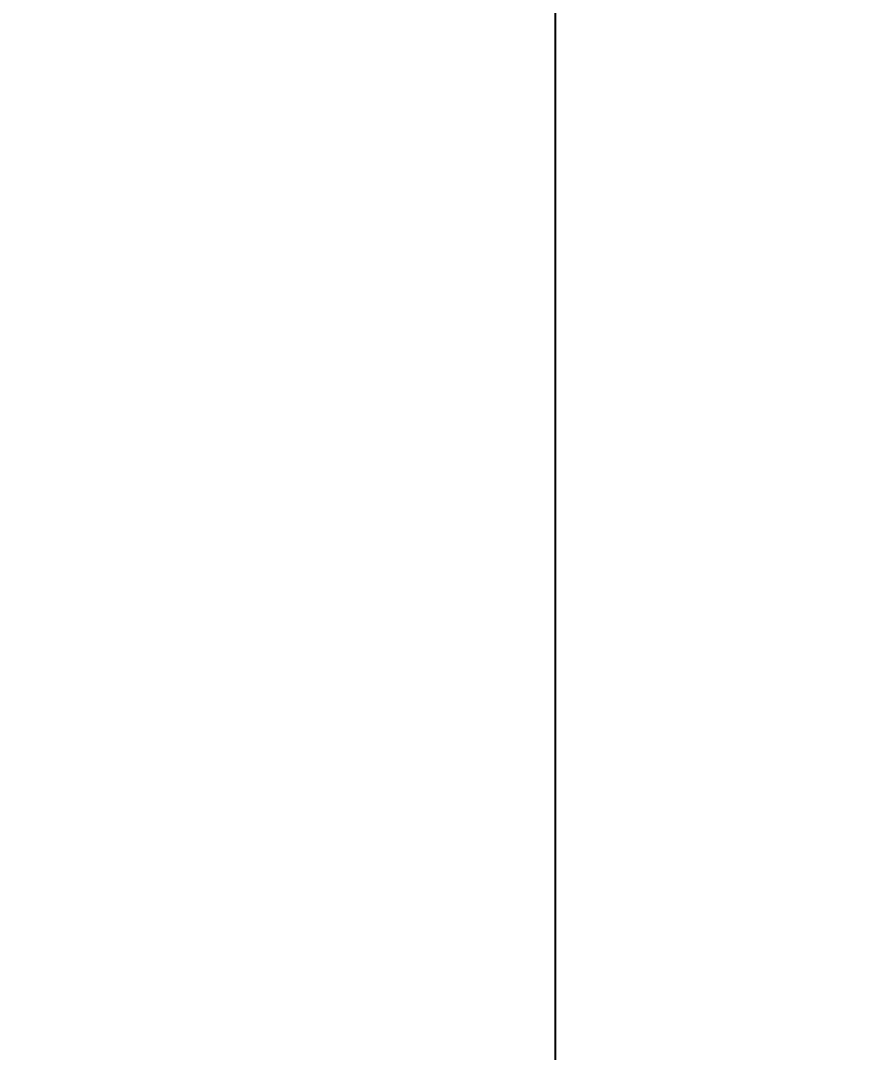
# Model space of a CAD drawing. Extents: x 8541 to 14664, y -60 to 2468.
# Drawn here: x 11997.7 to 12045.6, y 667 to 726.5 of the extents above; entities that cross this region are included whole.
import ezdxf

# ---------------------------------------------------------------- set-up
doc = ezdxf.new("R2010")
doc.units = 0
doc.header["$LTSCALE"] = 20
doc.header["$MEASUREMENT"] = 0
doc.layers.get('0').update_dxf_attribs({"linetype": 'CONTINUOUS'})
doc.layers.get('DEFPOINTS').update_dxf_attribs({"linetype": 'CONTINUOUS'})
doc.layers.add('6', color=6, linetype='CONTINUOUS')
doc.styles.get("Standard").update_dxf_attribs({"font": 'NanumGothic.ttf'})
doc.dimstyles.get("Standard").update_dxf_attribs({"dimtxt": 2.7, "dimasz": 2.5, "dimexe": 1.5, "dimexo": 1.5, "dimgap": 1.5, "dimtad": 1, "dimdec": 0, "dimlfac": 10, "dimzin": 0, "dimdsep": 46, "dimtxsty": 'Standard', "dimcen": 0, "dimclrt": 2, "dimadec": 0, "dimazin": 0, "dimtfac": 1, "dimtdec": 0, "dimtmove": 0, "dimatfit": 3, "dimfxl": 0, "dimtolj": 1, "dimtzin": 0, "dimarcsym": 0})

# ---------------------------------------------------------------- blocks, each defined once
blk = doc.blocks.new('*D17')
at = {"color": 3, "lineweight": -2}
for p, q in [((12058.92, 782.617), (11912.612, 782.617)), ((11918.612, 758.617), (11918.612, 560.057)), ((11918.612, 311.368), (11918.612, 509.928)), ((12082.016, 287.368), (11912.612, 287.368))]:
    blk.add_line(p, q, dxfattribs=at)
at = {"color": 3}
for points in [[(11914.612, 758.617), (11922.612, 758.617), (11918.612, 782.617)], [(11914.612, 311.368), (11922.612, 311.368), (11918.612, 287.368)]]:
    blk.add_solid(points, dxfattribs=at)
at = {"layer": 'DEFPOINTS', "color": 0}
for p in [(12060.72, 782.617), (11918.612, 287.368), (12083.816, 287.368)]:
    blk.add_point(p, dxfattribs=at)
at = {"color": 2, "insert": (11918.612, 534.993), "char_height": 24, "attachment_point": 5}
blk.add_mtext('\\A1;{\\fNanumGothic|b0|i0|c129|p50;495}', dxfattribs=at)
blk = doc.blocks.new('*D21')
at = {"color": 3, "linetype": 'ByBlock', "lineweight": -2}
for p, q in [((12733.089, 711.028), (12733.089, 34.586)), ((12028.5, 285.868), (12028.5, 34.586)), ((12048.5, 39.586), (12713.089, 39.586))]:
    blk.add_line(p, q, dxfattribs=at)
at = {"color": 3}
for points in [[(12048.5, 42.919), (12048.5, 36.253), (12028.5, 39.586)], [(12713.089, 42.919), (12713.089, 36.253), (12733.089, 39.586)]]:
    blk.add_solid(points, dxfattribs=at)
at = {"layer": 'DEFPOINTS', "color": 0}
for p in [(12733.089, 712.528), (12028.5, 287.368), (12733.089, 39.586)]:
    blk.add_point(p, dxfattribs=at)
at = {"color": 2, "insert": (12377.277, 63.159), "char_height": 25, "attachment_point": 5}
blk.add_mtext('\\A1;{\\fNanumGothic|b0|i0|c129|p50;705}', dxfattribs=at)
blk = doc.blocks.new('*D27')
at = {"color": 3, "lineweight": -2}
for p, q in [((12179.292, 1242.064), (11823, 1242.064)), ((11829, 1218.064), (11829, 789.781)), ((11829, 311.368), (11829, 739.652)), ((12026.7, 287.368), (11823, 287.368))]:
    blk.add_line(p, q, dxfattribs=at)
at = {"color": 3}
for points in [[(11825, 1218.064), (11833, 1218.064), (11829, 1242.064)], [(11825, 311.368), (11833, 311.368), (11829, 287.368)]]:
    blk.add_solid(points, dxfattribs=at)
at = {"layer": 'DEFPOINTS', "color": 0}
for p in [(11829, 1242.064), (12181.092, 1242.064), (12028.5, 287.368)]:
    blk.add_point(p, dxfattribs=at)
at = {"color": 2, "insert": (11829, 764.716), "char_height": 24, "attachment_point": 5}
blk.add_mtext('\\A1;955', dxfattribs=at)

msp = doc.modelspace()

# ---------------------------------------------------------------- linework, layer by layer
at = {"layer": '6', "color": 6}
msp.add_lwpolyline([(13266, 2212.403), (12028.5, 2212.403), (12028.5, 287.368), (13956, 287.368), (13956, 1287.368)], dxfattribs=at)

# ---------------------------------------------------------------- dimensions: what is measured, and where the dimension line sits
dim = msp.add_linear_dim(base=(11829, 1242.064), p1=(12028.5, 287.368), p2=(12181.092, 1242.064), angle=90, dimstyle='Standard', override={"dimscale": 1.2, "dimtxt": 20, "dimasz": 20, "dimexe": 5, "dimgap": 10, "dimtih": 1, "dimtoh": 1, "dimlfac": 1, "dimzin": 12, "dimclrd": 3, "dimclre": 3, "dimazin": 2, "dimarcsym": 1})
dim.commit()
dim.dimension.update_dxf_attribs({"geometry": '*D27', "text_midpoint": (11829, 764.716), "dimtype": 160})
dim = msp.add_linear_dim(base=(11918.612, 287.368), p1=(12060.72, 782.617), p2=(12083.816, 287.368), angle=90, text='{\\fNanumGothic|b0|i0|c129|p50;<>}', dimstyle='Standard', override={"dimscale": 1.2, "dimtxt": 20, "dimasz": 20, "dimexe": 5, "dimgap": 10, "dimtih": 1, "dimtoh": 1, "dimlfac": 1, "dimzin": 12, "dimclrd": 3, "dimclre": 3, "dimazin": 2, "dimarcsym": 1})
dim.commit()
dim.dimension.update_dxf_attribs({"geometry": '*D17', "text_midpoint": (11918.612, 534.993)})
dim = msp.add_linear_dim(base=(12733.089, 39.586), p1=(12028.5, 287.368), p2=(12733.089, 712.528), text='{\\fNanumGothic|b0|i0|c129|p50;<>}', dimstyle='Standard', override={"dimtxt": 25, "dimasz": 20, "dimexe": 5, "dimgap": 10, "dimlfac": 1, "dimzin": 12, "dimclrd": 3, "dimclre": 3, "dimazin": 2, "dimarcsym": 1})
dim.commit()
dim.dimension.update_dxf_attribs({"geometry": '*D21', "text_midpoint": (12377.277, 39.586), "dimtype": 160})

doc.saveas('drawing.dxf')
